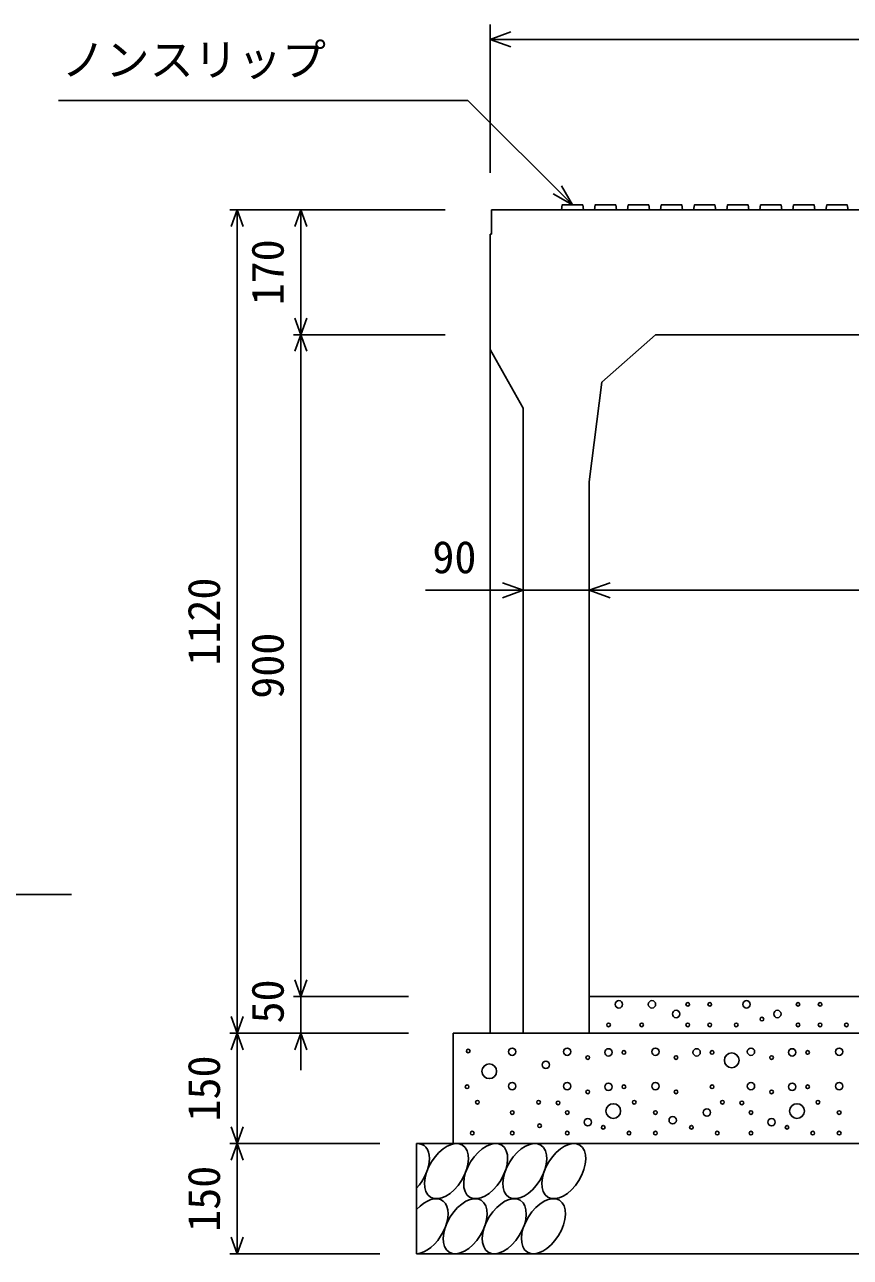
# Model space of a CAD drawing. Units: millimetres, scale not verified. Extents: x -16800 to 16800, y -5940 to 5940.
# Drawn here: x 7182 to 8305, y 1850 to 3526 of the extents above; entities that cross this region are included whole.
import ezdxf
from ezdxf.enums import TextEntityAlignment as Align

# ---------------------------------------------------------------- set-up
doc = ezdxf.new("R2010")
doc.units = ezdxf.units.MM
doc.header["$LTSCALE"] = 20
for name, color, linetype, lineweight in [('0-0_DIM', 7, 'Continuous', 25), ('0-2_HATCH', 6, 'Continuous', 25), ('0-5_OUTLINE', 3, 'Continuous', 25)]:
    doc.layers.add(name, color=color, linetype=linetype, lineweight=lineweight)
doc.styles.add('ＭＳ ゴシック', font='')
doc.styles.get('ＭＳ ゴシック').set_extended_font_data('MS Gothic')

msp = doc.modelspace()

# ---------------------------------------------------------------- linework, layer by layer
at = {"layer": '0-0_DIM'}
for p, q in [((7815, 3526.41), (7815, 3324.66)), ((8985, 3506.41), (7815, 3506.41)), ((7227.9, 3423.38), (7784.79, 3423.38)), ((7927, 3281.16), (7784.79, 3423.38)), ((7927, 3281.16), (7912, 3307.14)), ((7927, 3281.16), (7901.02, 3296.16)), ((7460.8, 3274.66), (7754.13, 3274.66)), ((7470.8, 3274.66), (7470.8, 2154.66)), ((7557.46, 3104.66), (7557.46, 3274.66)), ((7547.46, 3104.66), (7754.13, 3104.66)), ((7557.46, 2204.66), (7557.46, 3104.66)), ((7727.16, 2757.11), (7860, 2757.11)), ((7950, 2757.11), (7860, 2757.11)), ((7950, 2757.11), (8850, 2757.11)), ((6598.65, 2343.32), (7245.53, 2343.32)), ((7547.46, 2204.66), (7704.13, 2204.66)), ((7557.46, 2204.66), (7557.46, 2154.66)), ((7460.8, 2154.66), (7704.13, 2154.66)), ((7470.8, 2004.66), (7470.8, 2154.66)), ((7557.46, 2104.66), (7557.46, 2154.66)), ((7460.8, 2004.66), (7665, 2004.66)), ((7470.8, 2004.66), (7470.8, 1854.66)), ((7460.8, 1854.66), (7665, 1854.66))]:
    msp.add_line(p, q, dxfattribs=at)
for points in [[(7843.23, 3496.14), (7815.04, 3506.41), (7843.23, 3516.67)], [(7462.59, 3252.11), (7470.8, 3274.66), (7479.01, 3252.11)], [(7549.26, 3252.11), (7557.46, 3274.66), (7565.67, 3252.11)], [(7565.67, 3127.22), (7557.46, 3104.66), (7549.26, 3127.22)], [(7549.26, 3082.11), (7557.46, 3104.66), (7565.67, 3082.11)], [(7831.81, 2746.85), (7860, 2757.11), (7831.81, 2767.37)], [(7978.19, 2746.85), (7950, 2757.11), (7978.19, 2767.37)], [(7565.67, 2227.22), (7557.46, 2204.66), (7549.26, 2227.22)], [(7479.01, 2177.22), (7470.8, 2154.66), (7462.59, 2177.22)], [(7479.01, 2132.11), (7470.8, 2154.66), (7462.59, 2132.11)], [(7565.67, 2132.11), (7557.46, 2154.66), (7549.26, 2132.11)], [(7479.01, 2027.22), (7470.8, 2004.66), (7462.59, 2027.22)], [(7479.01, 1982.11), (7470.8, 2004.66), (7462.59, 1982.11)], [(7479.01, 1877.22), (7470.8, 1854.66), (7462.59, 1877.22)]]:
    msp.add_lwpolyline(points, dxfattribs=at)
at = {"layer": '0-2_HATCH'}
for points in [[(7942, 3274.66), (7941, 3281.16), (7913, 3281.16), (7912, 3274.66)], [(7987, 3274.66), (7986, 3281.16), (7958, 3281.16), (7957, 3274.66)], [(8032, 3274.66), (8031, 3281.16), (8003, 3281.16), (8002, 3274.66)], [(8077, 3274.66), (8076, 3281.16), (8048, 3281.16), (8047, 3274.66)], [(8122, 3274.66), (8121, 3281.16), (8093, 3281.16), (8092, 3274.66)], [(8167, 3274.66), (8166, 3281.16), (8138, 3281.16), (8137, 3274.66)], [(8212, 3274.66), (8211, 3281.16), (8183, 3281.16), (8182, 3274.66)], [(8257, 3274.66), (8256, 3281.16), (8228, 3281.16), (8227, 3274.66)], [(8302, 3274.66), (8301, 3281.16), (8273, 3281.16), (8272, 3274.66)]]:
    msp.add_lwpolyline(points, dxfattribs=at)
for centre, radius in [((7990.3, 2193.97), 5), ((8035.3, 2193.97), 5), ((8083.97, 2193.97), 2.5), ((8113.97, 2193.97), 2.5), ((8163.88, 2193.97), 5), ((8233.97, 2193.97), 2.5), ((8263.97, 2193.97), 2.5), ((8068.08, 2180.84), 5), ((8205.93, 2180.84), 5), ((7976.28, 2165.96), 2.5), ((8021.28, 2165.96), 2.5), ((8083.97, 2165.96), 2.5), ((8113.97, 2165.96), 2.5), ((8149.86, 2165.96), 2.5), ((8184.9, 2173.84), 2.5), ((8233.97, 2165.96), 2.5), ((8263.97, 2165.96), 2.5), ((8299.86, 2165.96), 2.5), ((7785.3, 2130.5), 2.5), ((7845.17, 2129.52), 5), ((7919.97, 2129.52), 5), ((7976.04, 2128.64), 5), ((7997.07, 2128.64), 2.5), ((8039.97, 2129.52), 5), ((8096.04, 2128.64), 5), ((8117.07, 2128.64), 2.5), ((8169.97, 2129.52), 5), ((8226.04, 2128.64), 5), ((8247.07, 2128.64), 2.5), ((8289.97, 2129.52), 5), ((7813.94, 2102.94), 10), ((7890.94, 2111.74), 5), ((7948.01, 2121.64), 2.5), ((8068.01, 2121.64), 2.5), ((8143.79, 2117.82), 10), ((8198.01, 2121.64), 2.5), ((7783.78, 2081.84), 2.5), ((7845.17, 2082.72), 5), ((7919.97, 2082.72), 5), ((7976.04, 2081.84), 5), ((7997.07, 2081.84), 2.5), ((8039.97, 2082.72), 5), ((8117.07, 2081.84), 2.5), ((8169.97, 2082.72), 5), ((8226.04, 2081.84), 5), ((8247.07, 2081.84), 2.5), ((8289.97, 2082.72), 5), ((7797.79, 2060.83), 2.5), ((7881.09, 2060.83), 2.5), ((7907.55, 2059.92), 2.5), ((7948.01, 2074.84), 2.5), ((8011.09, 2060.83), 2.5), ((8068.01, 2074.84), 2.5), ((8131.09, 2060.83), 2.5), ((8157.55, 2059.92), 2.5), ((8198.01, 2074.84), 2.5), ((8261.09, 2060.83), 2.5), ((7845.17, 2046.82), 2.5), ((7919.97, 2046.82), 2.5), ((7982.58, 2048.83), 10), ((8039.97, 2046.82), 2.5), ((8110.06, 2046.82), 5), ((8169.97, 2046.82), 2.5), ((8232.58, 2048.83), 10), ((8289.97, 2046.82), 2.5), ((7882.36, 2028.89), 2.5), ((7948.01, 2033.69), 5), ((7969.03, 2026.69), 2.5), ((8063.47, 2036.34), 5), ((8089.03, 2026.69), 2.5), ((8198.01, 2033.69), 5), ((8219.03, 2026.69), 2.5), ((7790.78, 2018.81), 2.5), ((7845.17, 2018.81), 2.5), ((7919.97, 2018.81), 2.5), ((8004.08, 2018.81), 2.5), ((8039.97, 2018.81), 2.5), ((8124.08, 2018.81), 2.5), ((8169.97, 2018.81), 2.5), ((8254.08, 2018.81), 2.5), ((8289.97, 2018.81), 2.5)]:
    msp.add_circle(centre, radius, dxfattribs=at)
for centre, start_param, end_param in [((7702.64, 1967.14), 4.385593, 6.6745444), ((7727.96, 1892.15), 3.5111464, 7.548991)]:
    msp.add_ellipse(centre, major_axis=(21.81, 35.31), ratio=0.5792, start_param=start_param, end_param=end_param, dxfattribs=at)
for centre in [(7755.84, 1967.14), (7809.05, 1967.14), (7862.26, 1967.14), (7915.47, 1967.14), (7781.16, 1892.15), (7834.37, 1892.15), (7887.58, 1892.15)]:
    msp.add_ellipse(centre, major_axis=(21.81, 35.31), ratio=0.5792, dxfattribs=at)
at = {"layer": '0-5_OUTLINE'}
for p, q in [((7817, 3274.66), (8400, 3274.66)), ((7817, 3274.66), (7817, 3241.66)), ((7815, 3241.66), (7815, 2154.66)), ((7817, 3241.66), (7815, 3241.66)), ((8760, 3104.66), (8040, 3104.66)), ((7860, 3004.66), (7815, 3084.66)), ((7860, 3004.66), (7860, 2154.66)), ((7950, 2154.66), (7950, 2904.66)), ((7950, 2204.66), (8850, 2204.66)), ((7765, 2154.66), (7765, 2004.66)), ((7765, 2154.66), (9035, 2154.66)), ((7950, 2154.66), (7815, 2154.66)), ((7715, 2004.66), (7715, 1854.66)), ((7715, 2004.66), (9085, 2004.66)), ((7715, 1854.66), (9085, 1854.66))]:
    msp.add_line(p, q, dxfattribs=at)
msp.add_lwpolyline([(8040, 3104.66), (7966.94, 3040.16), (7950, 2904.66)], dxfattribs=at)

# ---------------------------------------------------------------- texts
at = {"layer": '0-0_DIM', "style": 'ＭＳ ゴシック'}
for s, p in [('ノンスリップ', (7231.75, 3443.55)), ('90', (7736.57, 2767.11))]:
    msp.add_text(s, height=43.99, dxfattribs=at).set_placement(p, align=Align.BOTTOM_LEFT)
for s, p in [('170', (7547.46, 3144.66)), ('1120', (7460.8, 2654.66)), ('900', (7547.46, 2609.66)), ('50', (7547.46, 2167.99)), ('150', (7460.8, 2034.66)), ('150', (7460.8, 1884.66))]:
    msp.add_text(s, height=43.99, rotation=90, dxfattribs=at).set_placement(p, align=Align.BOTTOM_LEFT)

doc.saveas('drawing.dxf')
